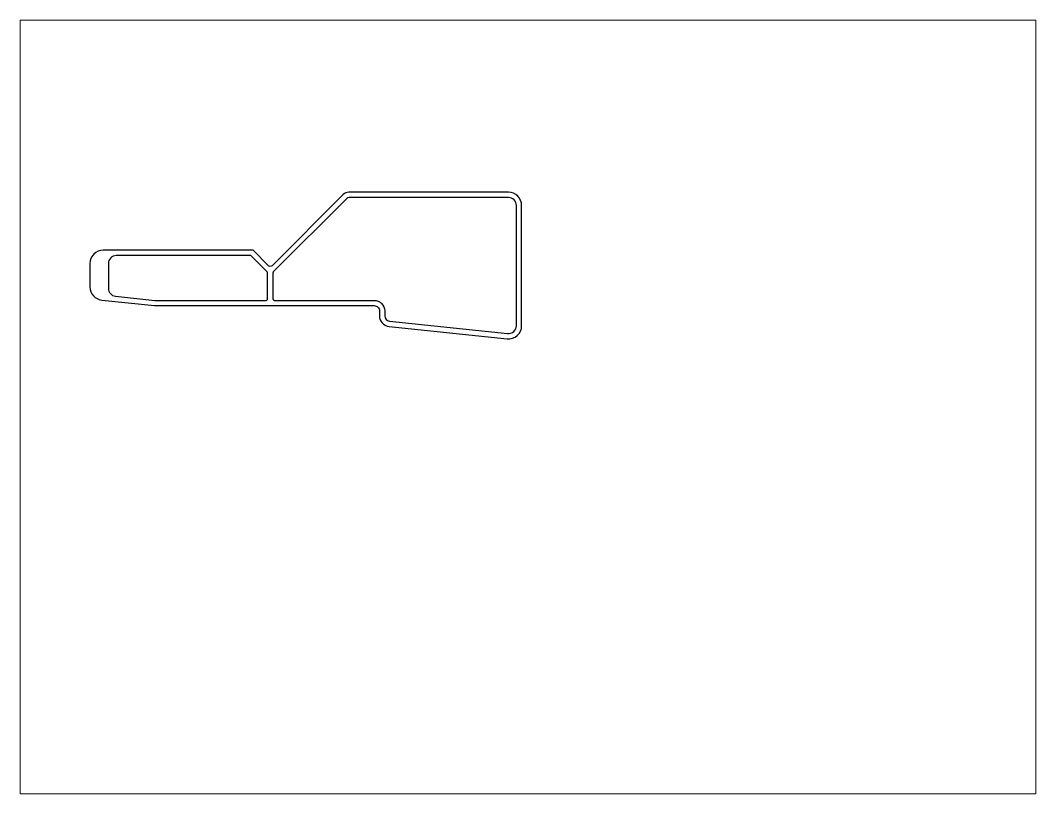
# Paper-space layout 'Layout1' of a CAD drawing. Extents: x 27 to 240, y 20 to 183.
# The model-space entities are those that its viewports show. They can reach past a viewport. Long polylines and large blocks are cut down to what shows.
import ezdxf

# ---------------------------------------------------------------- set-up
doc = ezdxf.new("R2010")
doc.units = 0
doc.header["$LTSCALE"] = 15
doc.layers.get('0').update_dxf_attribs({"linetype": 'CONTINUOUS'})

msp = doc.modelspace()

# ---------------------------------------------------------------- linework, layer by layer
at = {"color": 0, "linetype": 'CONTINUOUS', "ltscale": 0.05}
for points in [[(93.31, 184, -0.414214), (91.89, 184), (86.06, 189.84), (29.1, 189.84, 0.414214), (24.1, 184.84), (24.1, 175.91, 0.383864), (28.58, 170.94), (48.67, 168.83), (132.08, 168.83, -0.414214), (134.08, 166.83), (134.08, 164.93, 0.388879), (137.73, 160.94), (182.57, 156.23, 0.445229), (188.09, 161.2), (188.09, 206.88, 0.414214), (183.09, 211.88), (122.43, 211.88, 0.198912), (120.31, 211)], [(137.92, 162.94), (182.78, 158.22, 0.445229), (186.09, 161.2), (186.09, 206.88, 0.414214), (183.09, 209.88), (122.43, 209.88, 0.198912), (121.72, 209.59), (93.75, 181.61, 0.198912), (93.6, 181.26), (93.6, 171.33, 0.414214), (94.1, 170.83), (132.08, 170.83, -0.414214), (136.08, 166.83), (136.08, 164.93, 0.390961)], [(91.1, 170.83, 0.414214), (91.6, 171.33), (91.6, 181.26, 0.198912), (91.45, 181.61), (85.23, 187.84), (34.1, 187.84, 0.414214), (31.1, 184.84), (31.1, 175.39, 0.383864), (33.79, 172.4), (48.77, 170.83)]]:
    msp.add_lwpolyline(points, format="xyb", close=True, dxfattribs=at)

psp = doc.layouts.get("Layout1")

# ---------------------------------------------------------------- viewports
at = {"layer": '0', "color": 0, "linetype": 'BYBLOCK', "ltscale": 0.05}
psp.add_viewport(center=(133.35, 101.6), size=(213.36, 162.56), view_center_point=(190.51, 130.3), view_height=293.8955, dxfattribs=at)

doc.saveas('drawing.dxf')
